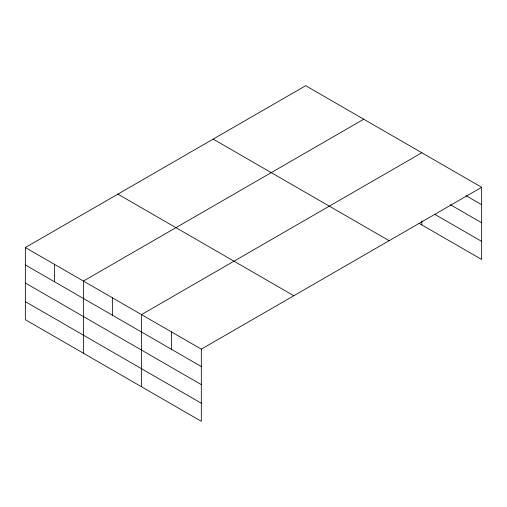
<?xml version="1.0" encoding="UTF-8"?>
<svg xmlns="http://www.w3.org/2000/svg" width="507" height="507" viewBox="0 0 507 507"><rect width="100%" height="100%" fill="white"/><g stroke="black" fill="none" stroke-linecap="round" stroke-linejoin="round"><path stroke-width="0.76" d="M419.118 223.353L481.65 259.451L481.65 187.292L305.683 85.696L25.35 247.549L25.35 319.708L201.317 421.304L201.317 349.139L25.35 247.549M363.753 119.221L83.421 281.074L83.421 353.233M421.824 152.746L141.485 314.6L141.485 386.759M201.317 349.139L481.65 187.292M466.015 195.664L481.65 204.695M450.374 204.708L481.65 222.763M434.74 214.296L481.65 241.383M213.174 139.108L389.142 240.698M117.858 194.137L293.826 295.727M25.35 264.952L201.317 366.542M25.35 283.02L201.317 384.617M25.35 301.64L201.317 403.23M421.824 220.982L421.824 224.912M171.404 331.87L171.404 349.272M112.453 297.837L112.453 315.24M54.382 264.312L54.382 281.715"/></g></svg>
